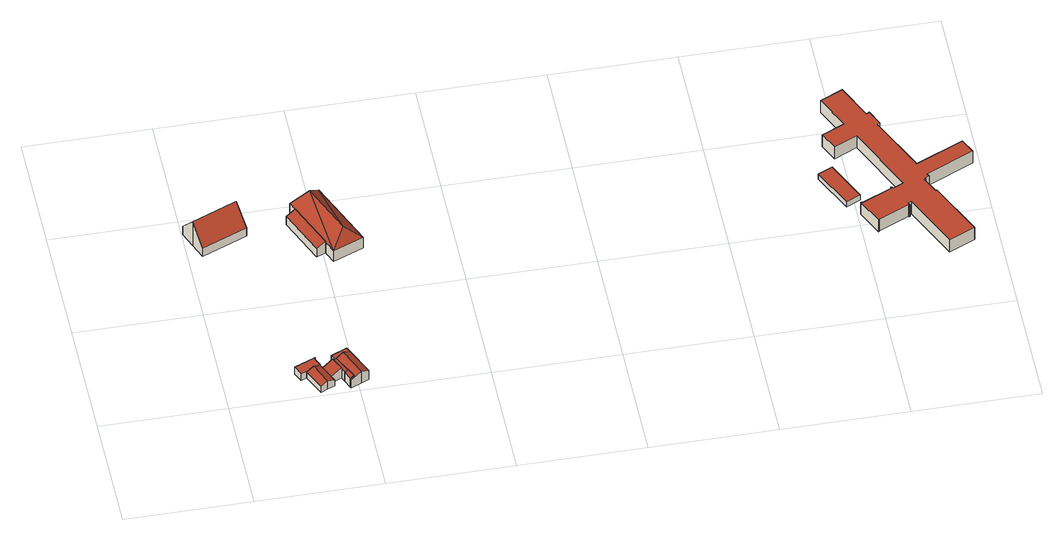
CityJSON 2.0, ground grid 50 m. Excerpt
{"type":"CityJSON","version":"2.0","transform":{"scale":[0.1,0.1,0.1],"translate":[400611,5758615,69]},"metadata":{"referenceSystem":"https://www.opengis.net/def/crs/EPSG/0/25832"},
"CityObjects":{
"building1":{"type":"Building","attributes":{"Gemeindeschluessel":"05515000","Geometrietyp2DReferenz":"3000","function":"31001_2460","roofType":"1000","measuredHeight":3.6},"geometry":[{"type":"Solid","lod":"2","boundaries":[[[[0,1,2,3]],[[4,5,1,0]],[[6,7,5,4]],[[8,9,7,6]],[[10,11,9,8]],[[12,13,11,10]],[[3,2,13,12]],[[10,8,6,4,0,3,12]],[[1,5,7,9,11,13,2]]]],"semantics":{"surfaces":[{"type":"WallSurface"},{"type":"RoofSurface"},{"type":"GroundSurface"}],"values":[[0,0,0,0,0,0,0,1,2]]}}]},
"building2":{"type":"Building","attributes":{"Gemeindeschluessel":"05515000","Geometrietyp2DReferenz":"3000","function":"31001_2700","roofType":"3100","measuredHeight":12.44},"geometry":[{"type":"Solid","lod":"2","boundaries":[[[[14,15,16,17]],[[18,19,15,14]],[[20,21,19,18]],[[22,23,21,20]],[[24,25,23,22]],[[26,27,25,24]],[[17,16,27,26]],[[20,18,14,17,22]],[[26,24,22,17]],[[15,19,21,23,25,27,16]]]],"semantics":{"surfaces":[{"type":"WallSurface"},{"type":"RoofSurface"},{"type":"GroundSurface"}],"values":[[0,0,0,0,0,0,0,1,1,2]]}}]},
"building3":{"type":"Building","attributes":{"Gemeindeschluessel":"05515000","Geometrietyp2DReferenz":"3000","function":"31001_1000"},"address":[{"country":"Germany","locality":"Münster","thoroughfareNumber":"149","thoroughfareName":"Nünningweg"}],"children":["building3-1","building3-2","building3-3","building3-4","building3-5"]},
"building3-1":{"type":"BuildingPart","attributes":{"roofType":"2100","measuredHeight":5.38},"parents":["building3"],"geometry":[{"type":"Solid","lod":"2","boundaries":[[[[28,29,30,31,32]],[[33,29,28]],[[34,35,36,37,38,39]],[[39,28,32,34]],[[29,37,36,30]],[[38,33,28,39]],[[37,29,33,38]],[[35,34,32,31]],[[30,36,35,31]]]],"semantics":{"surfaces":[{"type":"WallSurface"},{"type":"RoofSurface"},{"type":"GroundSurface"},{"type":"ClosureSurface"}],"values":[[0,0,0,1,2,0,3,0,3]]}}]},
"building3-2":{"type":"BuildingPart","attributes":{"roofType":"1000","measuredHeight":4.86},"parents":["building3"],"geometry":[{"type":"Solid","lod":"2","boundaries":[[[[40,41,36,35]],[[42,43,44,45]],[[31,30,43,42]],[[42,45,46,40,35,31]],[[41,47,44,43,30,36]],[[46,47,41,40]],[[44,47,46,45]],[[30,31,35,36]]]],"semantics":{"surfaces":[{"type":"WallSurface"},{"type":"RoofSurface"},{"type":"GroundSurface"},{"type":"ClosureSurface"}],"values":[[0,0,0,1,2,3,3,3]]}}]},
"building3-3":{"type":"BuildingPart","attributes":{"roofType":"3100","measuredHeight":6.2},"parents":["building3"],"geometry":[{"type":"Solid","lod":"2","boundaries":[[[[45,44,48,49]],[[50,51,52,53]],[[54,55,51,50]],[[56,57,55,54]],[[58,59,57,56]],[[49,48,59,58]],[[50,53,60,54]],[[46,45,49,58,56,54,60]],[[44,47,61,52,51,55,57,59,48]],[[47,44,45,46]],[[46,60,62]],[[47,46,62,61]],[[62,60,53]],[[62,53,52,61]]]],"semantics":{"surfaces":[{"type":"WallSurface"},{"type":"RoofSurface"},{"type":"GroundSurface"},{"type":"ClosureSurface"}],"values":[[0,0,0,0,0,0,1,1,2,3,0,3,0,3]]}}]},
"building3-4":{"type":"BuildingPart","attributes":{"roofType":"3100","measuredHeight":4.38},"parents":["building3"],"geometry":[{"type":"Solid","lod":"2","boundaries":[[[[63,11,64,65]],[[38,37,11,63]],[[66,67,29,33]],[[68,69,67,66]],[[70,71,69,68]],[[72,13,71,70]],[[65,64,13,72]],[[66,33,38,63,65,68]],[[72,70,68,65]],[[11,37,29,67,69,71,13,64]],[[29,37,38,33]]]],"semantics":{"surfaces":[{"type":"WallSurface"},{"type":"RoofSurface"},{"type":"GroundSurface"},{"type":"ClosureSurface"}],"values":[[0,0,0,0,0,0,0,1,1,2,3]]}}]},
"building3-5":{"type":"BuildingPart","attributes":{"roofType":"1000","measuredHeight":4.86},"parents":["building3"],"geometry":[{"type":"Solid","lod":"2","boundaries":[[[[73,74,41,40]],[[75,76,74,73]],[[53,52,76,75]],[[75,73,40,46,62,53]],[[74,76,52,61,47,41]],[[41,47,46,40]],[[61,62,46,47]],[[52,53,62,61]]]],"semantics":{"surfaces":[{"type":"WallSurface"},{"type":"RoofSurface"},{"type":"GroundSurface"},{"type":"ClosureSurface"}],"values":[[0,0,0,1,2,3,3,3]]}}]},
"building4":{"type":"Building","attributes":{"Gemeindeschluessel":"05515000","Geometrietyp2DReferenz":"3000","function":"51009_1610","roofType":"2100","measuredHeight":5.09},"geometry":[{"type":"Solid","lod":"2","boundaries":[[[[77,78,79,80]],[[81,82,78,77]],[[83,84,82,81]],[[80,79,84,83]],[[81,77,80,83]],[[78,82,84,79]]]],"semantics":{"surfaces":[{"type":"WallSurface"},{"type":"RoofSurface"},{"type":"GroundSurface"}],"values":[[0,0,0,0,1,2]]}}]},
"building5":{"type":"Building","attributes":{"Gemeindeschluessel":"05515000","Geometrietyp2DReferenz":"3000","function":"51009_1610","roofType":"2100","measuredHeight":6.11},"geometry":[{"type":"Solid","lod":"2","boundaries":[[[[85,86,87,88]],[[89,90,86,85]],[[91,92,90,89]],[[88,87,92,91]],[[89,85,88,91]],[[86,90,92,87]]]],"semantics":{"surfaces":[{"type":"WallSurface"},{"type":"RoofSurface"},{"type":"GroundSurface"}],"values":[[0,0,0,0,1,2]]}}]},
"building6":{"type":"Building","attributes":{"Gemeindeschluessel":"05515000","Geometrietyp2DReferenz":"3000","function":"31001_2700","roofType":"3200","measuredHeight":12},"geometry":[{"type":"Solid","lod":"2","boundaries":[[[[93,94,95,96]],[[97,98,94,93]],[[99,100,98,97]],[[96,95,100,99]],[[93,101,97]],[[99,102,96]],[[101,93,96]],[[96,102,101]],[[97,101,102]],[[102,99,97]],[[94,98,100,95]]]],"semantics":{"surfaces":[{"type":"WallSurface"},{"type":"RoofSurface"},{"type":"GroundSurface"}],"values":[[0,0,0,0,1,1,1,1,1,1,2]]}}]},
"building7":{"type":"Building","attributes":{"Gemeindeschluessel":"05515000","Geometrietyp2DReferenz":"3000","function":"51009_1610","roofType":"1000","measuredHeight":2.73},"geometry":[{"type":"Solid","lod":"2","boundaries":[[[[103,104,105,106]],[[107,108,104,103]],[[109,110,108,107]],[[106,105,110,109]],[[107,103,106,109]],[[104,108,110,105]]]],"semantics":{"surfaces":[{"type":"WallSurface"},{"type":"RoofSurface"},{"type":"GroundSurface"}],"values":[[0,0,0,0,1,2]]}}]},
"building8":{"type":"Building","attributes":{"name":"Haus Marien-Grund","Gemeindeschluessel":"05515000","Geometrietyp2DReferenz":"3000","function":"31001_3020","roofType":"1000","measuredHeight":6.2},"address":[{"country":"Germany","locality":"Münster","thoroughfareNumber":"133","thoroughfareName":"Nünningweg"}],"geometry":[{"type":"Solid","lod":"2","boundaries":[[[[111,112,113,114]],[[115,116,112,111]],[[117,118,116,115]],[[119,120,118,117]],[[121,122,120,119]],[[123,124,122,121]],[[125,126,124,123]],[[127,128,126,125]],[[129,130,128,127]],[[131,132,130,129]],[[133,134,132,131]],[[135,136,134,133]],[[137,138,136,135]],[[139,140,138,137]],[[141,142,140,139]],[[143,144,142,141]],[[145,146,144,143]],[[147,148,146,145]],[[149,150,148,147]],[[151,152,150,149]],[[153,154,152,151]],[[155,156,154,153]],[[157,158,156,155]],[[159,160,158,157]],[[161,162,160,159]],[[163,164,162,161]],[[165,166,164,163]],[[167,168,166,165]],[[169,170,168,167]],[[171,172,170,169]],[[173,174,172,171]],[[175,176,174,173]],[[177,178,176,175]],[[179,180,178,177]],[[181,182,180,179]],[[183,184,182,181]],[[185,186,184,183]],[[114,113,186,185]],[[183,181,179,177,175,173,171,169,167,165,163,161,159,157,155,153,151,149,147,145,143,141,139,137,135,133,131,129,127,125,123,121,119,117,115,111,114,185]],[[112,116,118,120,122,124,126,128,130,132,134,136,138,140,142,144,146,148,150,152,154,156,158,160,162,164,166,168,170,172,174,176,178,180,182,184,186,113]]]],"semantics":{"surfaces":[{"type":"WallSurface"},{"type":"RoofSurface"},{"type":"GroundSurface"}],"values":[[0,0,0,0,0,0,0,0,0,0,0,0,0,0,0,0,0,0,0,0,0,0,0,0,0,0,0,0,0,0,0,0,0,0,0,0,0,0,1,2]]}}]}
},
"vertices":[
[274,123,50],[274,123,15],[292,83,15],[292,83,50],[359,160,50],[359,160,15],[360,157,50],[360,157,15],[355,155,50],[355,155,15],[371,118,50],[371,118,15],[315,93,50],[315,93,15],
[4,931,49],[4,931,6],[30,868,6],[30,868,131],[184,1006,49],[184,1006,6],[207,951,120],[207,951,6],[210,942,131],[210,942,6],[237,878,49],[237,878,6],[56,804,49],[56,804,6],
[401,50,50],[401,50,15],[442,68,15],[442,68,63],[442,68,69],[401,50,47],[418,120,69],[418,120,63],[418,120,15],[378,102,15],[378,102,47],[378,102,50],
[427,124,63],[427,124,15],[450,50,63],[450,50,15],[465,57,15],[465,57,63],[434,127,63],[434,127,15],
[481,22,15],[481,22,63],[541,41,63],[541,41,15],[491,152,15],[491,152,63],[512,28,77],[512,28,15],[468,9,56],[468,9,15],[465,15,56],[465,15,15],[463,140,77],[463,140,15],[463,140,63],
[371,118,47],[343,106,15],[343,106,59],[409,32,47],[409,32,15],[381,20,59],[381,20,15],[354,7,47],[354,7,15],[315,93,47],
[418,145,63],[418,145,15],[482,173,63],[482,173,15],
[465,57,67],[465,57,16],[450,50,16],[450,50,60],[481,22,67],[481,22,16],[465,15,60],[465,15,16],
[393,905,54],[393,905,11],[472,716,11],[472,716,54],[430,920,72],[430,920,11],[509,731,72],[509,731,11],
[652,728,69],[652,728,13],[536,1005,13],[536,1005,69],[531,678,69],[531,678,13],[416,955,69],[416,955,13],[577,737,133],[491,946,133],
[2519,606,58],[2519,606,31],[2444,772,31],[2444,772,58],[2462,580,58],[2462,580,31],[2387,745,58],[2387,745,31],
[2681,501,89],[2681,501,27],[2693,506,27],[2693,506,89],[2686,489,89],[2686,489,27],[2682,487,89],[2682,487,27],[2680,491,89],[2680,491,27],[2558,436,89],[2558,436,27],[2559,434,89],[2559,434,27],[2556,433,89],[2556,433,27],[2508,538,89],[2508,538,27],[2512,540,89],[2512,540,27],[2514,536,89],[2514,536,27],[2636,591,89],[2636,591,27],[2634,595,89],[2634,595,27],[2638,596,89],[2638,596,27],[2641,589,89],[2641,589,27],[2684,608,89],[2684,608,27],[2559,884,89],[2559,884,27],[2467,842,89],[2467,842,27],[2434,914,89],[2434,914,27],[2524,955,89],[2524,955,27],[2462,1093,89],[2462,1093,27],[2553,1134,89],[2553,1134,27],[2617,992,89],[2617,992,27],[2630,998,89],[2630,998,27],[2658,936,89],[2658,936,27],[2646,930,89],[2646,930,27],[2752,698,89],[2752,698,27],[2942,784,89],[2942,784,27],[2970,723,89],[2970,723,27],[2780,637,89],[2780,637,27],[2785,626,89],[2785,626,27],[2769,617,89],[2769,617,27],[2770,614,89],[2770,614,27],[2764,611,89],[2764,611,27],[2794,545,89],[2794,545,27],[2800,548,89],[2800,548,27],[2900,326,89],[2900,326,27],[2796,279,89],[2796,279,27]
]}
